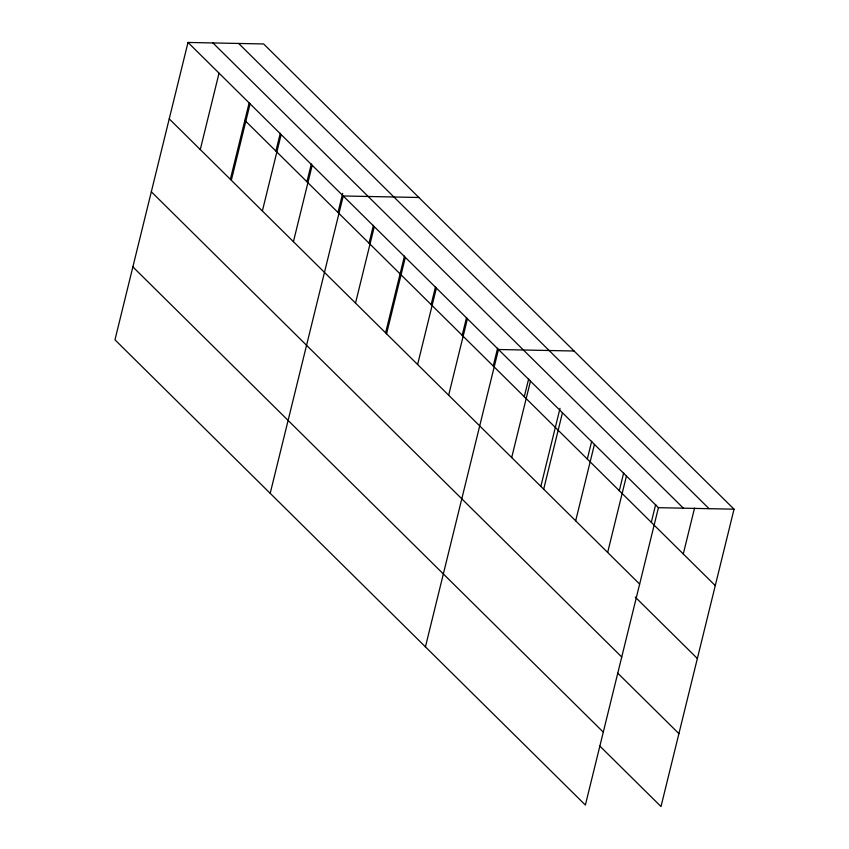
<?xml version="1.0" encoding="UTF-8"?>
<svg xmlns="http://www.w3.org/2000/svg" width="849" height="849" viewBox="0 0 849 849"><rect width="100%" height="100%" fill="white"/><g stroke="black" fill="none" stroke-linecap="round" stroke-linejoin="round"><path stroke-width="1.27" d="M188 42.45L114.965 339.812L585.375 805.043L658.421 507.681L188 42.45L263.625 43.957L734.035 509.188L661 806.55L599.85 746.069M200.279 149.562L219.042 73.152M230.397 179.213L249.235 102.538M231.321 180.264L250.094 103.865M275.904 151.069L280.276 133.24M262.373 210.977L281.136 134.566M306.945 181.782L311.328 163.953M293.425 241.678L312.188 165.268M337.998 212.483L342.688 193.381M270.194 493.333L343.24 195.981L418.865 197.488M369.05 243.185L373.422 225.356M355.519 303.093L374.282 226.683M385.637 332.734L404.474 256.069M386.56 333.795L405.334 257.385M431.143 304.6L435.516 286.771M417.612 364.497L436.375 288.098M462.185 335.302L466.568 317.473M448.654 395.209L467.428 318.799M493.237 366.015L497.61 348.186M425.434 646.864L498.469 349.501L574.094 351.008M524.279 396.716L528.662 378.887M511.692 457.547L530.466 381.137M540.877 486.265L560.022 408.316M543.678 489.183L562.452 412.773M587.317 459.054L591.7 441.225M575.675 520.819L594.438 444.409M619.303 490.69L623.686 472.861M607.661 552.455L626.424 476.045M651.3 522.326L655.672 504.497M683.286 553.962L694.546 508.116M658.421 507.681L734.035 509.188M238.665 43.458L709.085 508.7M212.95 42.949L683.371 508.18M244.852 120.367L715.272 585.598M169.227 118.86L639.647 584.091M635.264 597.102L697.358 658.516M151.324 191.768L621.744 657.009M617.754 673.151L678.913 733.632M132.869 266.894L603.289 732.125"/></g></svg>
